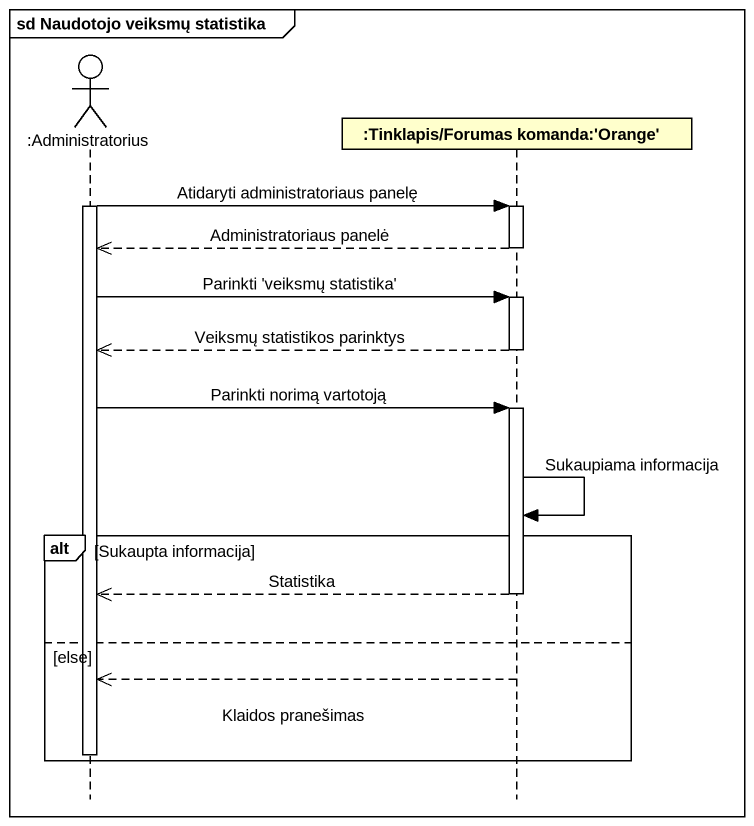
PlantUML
@startuml
mainframe sd Naudotojo veiksmų statistika
hide footbox
actor ":Administratorius" as Administratorius
participant ":Tinklapis/Forumas komanda:'Orange'" as Tinklapis_Forumas_komanda

activate Administratorius
Administratorius -> Tinklapis_Forumas_komanda : Atidaryti administratoriaus panelę
activate Tinklapis_Forumas_komanda
Tinklapis_Forumas_komanda -->> Administratorius : Administratoriaus panelė
deactivate Tinklapis_Forumas_komanda
Administratorius -> Tinklapis_Forumas_komanda : Parinkti 'veiksmų statistika'
activate Tinklapis_Forumas_komanda
Tinklapis_Forumas_komanda -->> Administratorius : Veiksmų statistikos parinktys
deactivate Tinklapis_Forumas_komanda
Administratorius -> Tinklapis_Forumas_komanda : Parinkti norimą vartotoją
activate Tinklapis_Forumas_komanda
Tinklapis_Forumas_komanda -> Tinklapis_Forumas_komanda : Sukaupiama informacija
alt Sukaupta informacija
  Tinklapis_Forumas_komanda -->> Administratorius : Statistika
  deactivate Tinklapis_Forumas_komanda
else else
  Tinklapis_Forumas_komanda -->> Administratorius : Klaidos pranešimas
  deactivate Administratorius
end
@enduml
